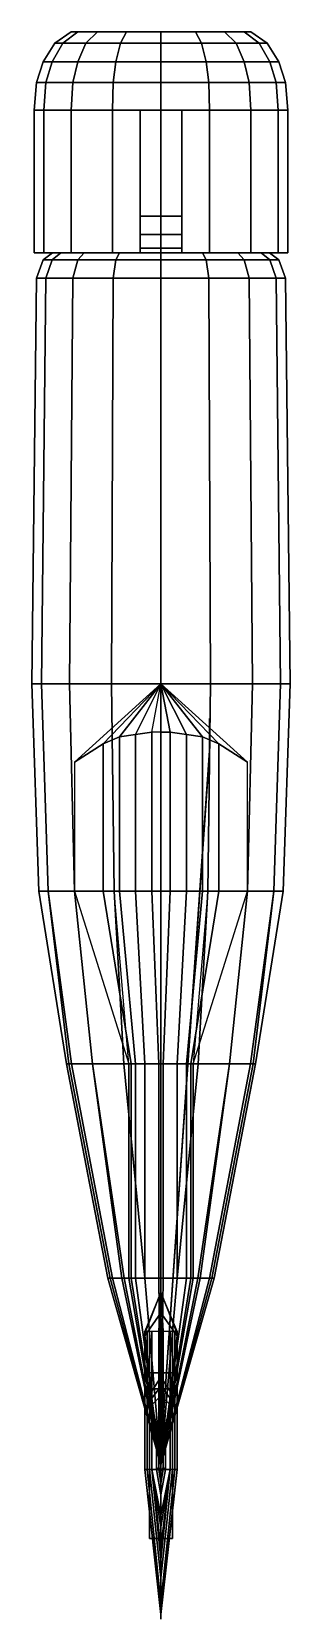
# Model space of a CAD drawing. Extents: x -0.56 to 0.56, y -3.69 to 3.2.
import ezdxf

# ---------------------------------------------------------------- set-up
doc = ezdxf.new("R2010")
doc.units = 0
doc.layers.get('0').update_dxf_attribs({"linetype": 'CONTINUOUS'})

msp = doc.modelspace()

# ---------------------------------------------------------------- linework, layer by layer
for points in [[(-0.3603, 3.2, 0.1492), (-0.39, 3.2), (-0.46, 3.15), (-0.425, 3.15, 0.176)], [(-0.39, 3.2), (-0.3603, 3.2, -0.1492), (-0.425, 3.15, -0.176), (-0.46, 3.15)], [(-0.2758, 3.2, 0.2758), (-0.3603, 3.2, 0.1492), (-0.425, 3.15, 0.176), (-0.3253, 3.15, 0.3253)], [(-0.3603, 3.2, -0.1492), (-0.2758, 3.2, -0.2758), (-0.3253, 3.15, -0.3253), (-0.425, 3.15, -0.176)], [(0.3603, 3.2, -0.1492), (-0.39, 3.2), (-0.3603, 3.2, 0.1492), (0.39, 3.2)], [(0.2758, 3.2, -0.2758), (-0.3603, 3.2, -0.1492), (-0.39, 3.2), (0.3603, 3.2, -0.1492)], [(0.39, 3.2), (-0.3603, 3.2, 0.1492), (-0.2758, 3.2, 0.2758), (0.3603, 3.2, 0.1492)], [(0.1492, 3.2, -0.3603), (-0.2758, 3.2, -0.2758), (-0.3603, 3.2, -0.1492), (0.2758, 3.2, -0.2758)], [(-0.1492, 3.2, 0.3603), (-0.2758, 3.2, 0.2758), (-0.3253, 3.15, 0.3253), (-0.176, 3.15, 0.425)], [(-0.2758, 3.2, -0.2758), (-0.1492, 3.2, -0.3603), (-0.176, 3.15, -0.425), (-0.3253, 3.15, -0.3253)], [(0.3603, 3.2, 0.1492), (-0.2758, 3.2, 0.2758), (-0.1492, 3.2, 0.3603), (0.2758, 3.2, 0.2758)], [(0, 3.2, -0.39), (-0.1492, 3.2, -0.3603), (-0.2758, 3.2, -0.2758), (0.1492, 3.2, -0.3603)], [(0, 3.2, 0.39), (-0.1492, 3.2, 0.3603), (-0.176, 3.15, 0.425), (0, 3.15, 0.46)], [(-0.1492, 3.2, -0.3603), (0, 3.2, -0.39), (0, 3.15, -0.46), (-0.176, 3.15, -0.425)], [(0.2758, 3.2, 0.2758), (-0.1492, 3.2, 0.3603), (0, 3.2, 0.39), (0.1492, 3.2, 0.3603)], [(0.1492, 3.2, 0.3603), (0, 3.2, 0.39), (0, 3.15, 0.46), (0.176, 3.15, 0.425)], [(0, 3.2, -0.39), (0.1492, 3.2, -0.3603), (0.176, 3.15, -0.425), (0, 3.15, -0.46)], [(0.2758, 3.2, 0.2758), (0.1492, 3.2, 0.3603), (0.176, 3.15, 0.425), (0.3253, 3.15, 0.3253)], [(0.1492, 3.2, -0.3603), (0.2758, 3.2, -0.2758), (0.3253, 3.15, -0.3253), (0.176, 3.15, -0.425)], [(0.3603, 3.2, 0.1492), (0.2758, 3.2, 0.2758), (0.3253, 3.15, 0.3253), (0.425, 3.15, 0.176)], [(0.2758, 3.2, -0.2758), (0.3603, 3.2, -0.1492), (0.425, 3.15, -0.176), (0.3253, 3.15, -0.3253)], [(0.39, 3.2), (0.3603, 3.2, 0.1492), (0.425, 3.15, 0.176), (0.46, 3.15)], [(0.3603, 3.2, -0.1492), (0.39, 3.2), (0.46, 3.15), (0.425, 3.15, -0.176)], [(-0.425, 3.15, 0.176), (-0.46, 3.15), (-0.51, 3.07), (-0.4712, 3.07, 0.1952)], [(-0.46, 3.15), (-0.425, 3.15, -0.176), (-0.4712, 3.07, -0.1952), (-0.51, 3.07)], [(-0.3253, 3.15, 0.3253), (-0.425, 3.15, 0.176), (-0.4712, 3.07, 0.1952), (-0.3606, 3.07, 0.3606)], [(-0.425, 3.15, -0.176), (-0.3253, 3.15, -0.3253), (-0.3606, 3.07, -0.3606), (-0.4712, 3.07, -0.1952)], [(-0.176, 3.15, 0.425), (-0.3253, 3.15, 0.3253), (-0.3606, 3.07, 0.3606), (-0.1952, 3.07, 0.4712)], [(-0.3253, 3.15, -0.3253), (-0.176, 3.15, -0.425), (-0.1952, 3.07, -0.4712), (-0.3606, 3.07, -0.3606)], [(0, 3.15, 0.46), (-0.176, 3.15, 0.425), (-0.1952, 3.07, 0.4712), (0, 3.07, 0.51)], [(-0.176, 3.15, -0.425), (0, 3.15, -0.46), (0, 3.07, -0.51), (-0.1952, 3.07, -0.4712)], [(0.176, 3.15, 0.425), (0, 3.15, 0.46), (0, 3.07, 0.51), (0.1952, 3.07, 0.4712)], [(0, 3.15, -0.46), (0.176, 3.15, -0.425), (0.1952, 3.07, -0.4712), (0, 3.07, -0.51)], [(0.3253, 3.15, 0.3253), (0.176, 3.15, 0.425), (0.1952, 3.07, 0.4712), (0.3606, 3.07, 0.3606)], [(0.176, 3.15, -0.425), (0.3253, 3.15, -0.3253), (0.3606, 3.07, -0.3606), (0.1952, 3.07, -0.4712)], [(0.425, 3.15, 0.176), (0.3253, 3.15, 0.3253), (0.3606, 3.07, 0.3606), (0.4712, 3.07, 0.1952)], [(0.3253, 3.15, -0.3253), (0.425, 3.15, -0.176), (0.4712, 3.07, -0.1952), (0.3606, 3.07, -0.3606)], [(0.46, 3.15), (0.425, 3.15, 0.176), (0.4712, 3.07, 0.1952), (0.51, 3.07)], [(0.425, 3.15, -0.176), (0.46, 3.15), (0.51, 3.07), (0.4712, 3.07, -0.1952)], [(-0.4712, 3.07, 0.1952), (-0.51, 3.07), (-0.54, 2.98), (-0.4989, 2.98, 0.2066)], [(-0.51, 3.07), (-0.4712, 3.07, -0.1952), (-0.4989, 2.98, -0.2066), (-0.54, 2.98)], [(-0.3606, 3.07, 0.3606), (-0.4712, 3.07, 0.1952), (-0.4989, 2.98, 0.2066), (-0.3818, 2.98, 0.3818)], [(-0.4712, 3.07, -0.1952), (-0.3606, 3.07, -0.3606), (-0.3818, 2.98, -0.3818), (-0.4989, 2.98, -0.2066)], [(-0.1952, 3.07, 0.4712), (-0.3606, 3.07, 0.3606), (-0.3818, 2.98, 0.3818), (-0.2066, 2.98, 0.4989)], [(-0.3606, 3.07, -0.3606), (-0.1952, 3.07, -0.4712), (-0.2066, 2.98, -0.4989), (-0.3818, 2.98, -0.3818)], [(0, 3.07, 0.51), (-0.1952, 3.07, 0.4712), (-0.2066, 2.98, 0.4989), (0, 2.98, 0.54)], [(-0.1952, 3.07, -0.4712), (0, 3.07, -0.51), (0, 2.98, -0.54), (-0.2066, 2.98, -0.4989)], [(0.1952, 3.07, 0.4712), (0, 3.07, 0.51), (0, 2.98, 0.54), (0.2066, 2.98, 0.4989)], [(0, 3.07, -0.51), (0.1952, 3.07, -0.4712), (0.2066, 2.98, -0.4989), (0, 2.98, -0.54)], [(0.3606, 3.07, 0.3606), (0.1952, 3.07, 0.4712), (0.2066, 2.98, 0.4989), (0.3818, 2.98, 0.3818)], [(0.1952, 3.07, -0.4712), (0.3606, 3.07, -0.3606), (0.3818, 2.98, -0.3818), (0.2066, 2.98, -0.4989)], [(0.4712, 3.07, 0.1952), (0.3606, 3.07, 0.3606), (0.3818, 2.98, 0.3818), (0.4989, 2.98, 0.2066)], [(0.3606, 3.07, -0.3606), (0.4712, 3.07, -0.1952), (0.4989, 2.98, -0.2066), (0.3818, 2.98, -0.3818)], [(0.51, 3.07), (0.4712, 3.07, 0.1952), (0.4989, 2.98, 0.2066), (0.54, 2.98)], [(0.4712, 3.07, -0.1952), (0.51, 3.07), (0.54, 2.98), (0.4989, 2.98, -0.2066)], [(-0.5081, 2.86, -0.2105), (-0.55, 2.86), (-0.54, 2.98), (-0.4989, 2.98, -0.2066)], [(-0.55, 2.86), (-0.5081, 2.86, 0.2105), (-0.4989, 2.98, 0.2066), (-0.54, 2.98)], [(-0.3889, 2.86, -0.3889), (-0.5081, 2.86, -0.2105), (-0.4989, 2.98, -0.2066), (-0.3818, 2.98, -0.3818)], [(-0.5081, 2.86, 0.2105), (-0.3889, 2.86, 0.3889), (-0.3818, 2.98, 0.3818), (-0.4989, 2.98, 0.2066)], [(-0.2105, 2.86, -0.5081), (-0.3889, 2.86, -0.3889), (-0.3818, 2.98, -0.3818), (-0.2066, 2.98, -0.4989)], [(-0.3889, 2.86, 0.3889), (-0.2105, 2.86, 0.5081), (-0.2066, 2.98, 0.4989), (-0.3818, 2.98, 0.3818)], [(0, 2.86, -0.55), (-0.2105, 2.86, -0.5081), (-0.2066, 2.98, -0.4989), (0, 2.98, -0.54)], [(-0.2105, 2.86, 0.5081), (0, 2.86, 0.55), (0, 2.98, 0.54), (-0.2066, 2.98, 0.4989)], [(0.2105, 2.86, -0.5081), (0, 2.86, -0.55), (0, 2.98, -0.54), (0.2066, 2.98, -0.4989)], [(0, 2.86, 0.55), (0.2105, 2.86, 0.5081), (0.2066, 2.98, 0.4989), (0, 2.98, 0.54)], [(0.3889, 2.86, -0.3889), (0.2105, 2.86, -0.5081), (0.2066, 2.98, -0.4989), (0.3818, 2.98, -0.3818)], [(0.2105, 2.86, 0.5081), (0.3889, 2.86, 0.3889), (0.3818, 2.98, 0.3818), (0.2066, 2.98, 0.4989)], [(0.5081, 2.86, -0.2105), (0.3889, 2.86, -0.3889), (0.3818, 2.98, -0.3818), (0.4989, 2.98, -0.2066)], [(0.3889, 2.86, 0.3889), (0.5081, 2.86, 0.2105), (0.4989, 2.98, 0.2066), (0.3818, 2.98, 0.3818)], [(0.55, 2.86), (0.5081, 2.86, -0.2105), (0.4989, 2.98, -0.2066), (0.54, 2.98)], [(0.5081, 2.86, 0.2105), (0.55, 2.86), (0.54, 2.98), (0.4989, 2.98, 0.2066)], [(-0.5081, 2.86, 0.2105), (-0.55, 2.86), (-0.55, 2.24), (-0.5081, 2.24, 0.2105)], [(-0.55, 2.86), (-0.5081, 2.86, -0.2105), (-0.5081, 2.24, -0.2105), (-0.55, 2.24)], [(-0.3889, 2.86, 0.3889), (-0.5081, 2.86, 0.2105), (-0.5081, 2.24, 0.2105), (-0.3889, 2.24, 0.3889)], [(-0.5081, 2.86, -0.2105), (-0.3889, 2.86, -0.3889), (-0.3889, 2.24, -0.3889), (-0.5081, 2.24, -0.2105)], [(-0.2105, 2.86, 0.5081), (-0.3889, 2.86, 0.3889), (-0.3889, 2.24, 0.3889), (-0.2105, 2.24, 0.5081)], [(-0.3889, 2.86, -0.3889), (-0.2105, 2.86, -0.5081), (-0.2105, 2.24, -0.5081), (-0.3889, 2.24, -0.3889)], [(0, 2.86, 0.55), (-0.2105, 2.86, 0.5081), (-0.2105, 2.24, 0.5081), (0, 2.24, 0.55)], [(-0.2105, 2.86, -0.5081), (0, 2.86, -0.55), (0, 2.24, -0.55), (-0.2105, 2.24, -0.5081)], [(0.09, 2.86, -0.7), (-0.09, 2.86, -0.7), (-0.09, 2.86, -0.53), (0.09, 2.86, -0.53)], [(-0.09, 2.86, -0.53), (-0.09, 2.86, -0.7), (-0.09, 2.4, -0.73), (-0.09, 2.4, -0.53)], [(0.09, 2.4, -0.73), (-0.09, 2.4, -0.73), (-0.09, 2.86, -0.7), (0.09, 2.86, -0.7)], [(0.2105, 2.86, 0.5081), (0, 2.86, 0.55), (0, 2.24, 0.55), (0.2105, 2.24, 0.5081)], [(0, 2.86, -0.55), (0.2105, 2.86, -0.5081), (0.2105, 2.24, -0.5081), (0, 2.24, -0.55)], [(0.09, 2.4, -0.53), (0.09, 2.4, -0.73), (0.09, 2.86, -0.7), (0.09, 2.86, -0.53)], [(0.3889, 2.86, 0.3889), (0.2105, 2.86, 0.5081), (0.2105, 2.24, 0.5081), (0.3889, 2.24, 0.3889)], [(0.2105, 2.86, -0.5081), (0.3889, 2.86, -0.3889), (0.3889, 2.24, -0.3889), (0.2105, 2.24, -0.5081)], [(0.5081, 2.86, 0.2105), (0.3889, 2.86, 0.3889), (0.3889, 2.24, 0.3889), (0.5081, 2.24, 0.2105)], [(0.3889, 2.86, -0.3889), (0.5081, 2.86, -0.2105), (0.5081, 2.24, -0.2105), (0.3889, 2.24, -0.3889)], [(0.55, 2.86), (0.5081, 2.86, 0.2105), (0.5081, 2.24, 0.2105), (0.55, 2.24)], [(0.5081, 2.86, -0.2105), (0.55, 2.86), (0.55, 2.24), (0.5081, 2.24, -0.2105)], [(-0.09, 2.4, -0.53), (-0.09, 2.4, -0.73), (-0.09, 2.32, -0.7), (-0.09, 2.32, -0.53)], [(0.09, 2.32, -0.7), (-0.09, 2.32, -0.7), (-0.09, 2.4, -0.73), (0.09, 2.4, -0.73)], [(0.09, 2.32, -0.53), (0.09, 2.32, -0.7), (0.09, 2.4, -0.73), (0.09, 2.4, -0.53)], [(-0.09, 2.32, -0.53), (-0.09, 2.32, -0.7), (-0.09, 2.26, -0.63), (-0.09, 2.26, -0.53)], [(0.09, 2.26, -0.63), (-0.09, 2.26, -0.63), (-0.09, 2.32, -0.7), (0.09, 2.32, -0.7)], [(0.09, 2.26, -0.53), (0.09, 2.26, -0.63), (0.09, 2.32, -0.7), (0.09, 2.32, -0.53)], [(0.55, 2.24), (-0.5081, 2.24, 0.2105), (-0.55, 2.24), (0.5081, 2.24, -0.2105)], [(0.5081, 2.24, -0.2105), (-0.55, 2.24), (-0.5081, 2.24, -0.2105), (0.3889, 2.24, -0.3889)], [(-0.4712, 2.21, 0.1952), (-0.51, 2.21), (-0.54, 2.13), (-0.4989, 2.13, 0.2066)], [(-0.51, 2.21), (-0.4712, 2.21, -0.1952), (-0.4989, 2.13, -0.2066), (-0.54, 2.13)], [(-0.4342, 2.24, 0.1799), (-0.47, 2.24), (-0.51, 2.21), (-0.4712, 2.21, 0.1952)], [(-0.47, 2.24), (-0.4342, 2.24, -0.1799), (-0.4712, 2.21, -0.1952), (-0.51, 2.21)], [(0.5081, 2.24, 0.2105), (-0.3889, 2.24, 0.3889), (-0.5081, 2.24, 0.2105), (0.55, 2.24)], [(0.3889, 2.24, -0.3889), (-0.5081, 2.24, -0.2105), (-0.3889, 2.24, -0.3889), (0.2105, 2.24, -0.5081)], [(-0.3606, 2.21, 0.3606), (-0.4712, 2.21, 0.1952), (-0.4989, 2.13, 0.2066), (-0.3818, 2.13, 0.3818)], [(-0.4712, 2.21, -0.1952), (-0.3606, 2.21, -0.3606), (-0.3818, 2.13, -0.3818), (-0.4989, 2.13, -0.2066)], [(-0.3323, 2.24, 0.3323), (-0.4342, 2.24, 0.1799), (-0.4712, 2.21, 0.1952), (-0.3606, 2.21, 0.3606)], [(-0.4342, 2.24, -0.1799), (-0.3323, 2.24, -0.3323), (-0.3606, 2.21, -0.3606), (-0.4712, 2.21, -0.1952)], [(0.3889, 2.24, 0.3889), (-0.2105, 2.24, 0.5081), (-0.3889, 2.24, 0.3889), (0.5081, 2.24, 0.2105)], [(0.2105, 2.24, -0.5081), (-0.3889, 2.24, -0.3889), (-0.2105, 2.24, -0.5081), (0, 2.24, -0.55)], [(-0.1952, 2.21, 0.4712), (-0.3606, 2.21, 0.3606), (-0.3818, 2.13, 0.3818), (-0.2066, 2.13, 0.4989)], [(-0.3606, 2.21, -0.3606), (-0.1952, 2.21, -0.4712), (-0.2066, 2.13, -0.4989), (-0.3818, 2.13, -0.3818)], [(-0.1799, 2.24, 0.4342), (-0.3323, 2.24, 0.3323), (-0.3606, 2.21, 0.3606), (-0.1952, 2.21, 0.4712)], [(-0.3323, 2.24, -0.3323), (-0.1799, 2.24, -0.4342), (-0.1952, 2.21, -0.4712), (-0.3606, 2.21, -0.3606)], [(0.2105, 2.24, 0.5081), (0, 2.24, 0.55), (-0.2105, 2.24, 0.5081), (0.3889, 2.24, 0.3889)], [(0, 2.21, 0.51), (-0.1952, 2.21, 0.4712), (-0.2066, 2.13, 0.4989), (0, 2.13, 0.54)], [(-0.1952, 2.21, -0.4712), (0, 2.21, -0.51), (0, 2.13, -0.54), (-0.2066, 2.13, -0.4989)], [(0, 2.24, 0.47), (-0.1799, 2.24, 0.4342), (-0.1952, 2.21, 0.4712), (0, 2.21, 0.51)], [(-0.1799, 2.24, -0.4342), (0, 2.24, -0.47), (0, 2.21, -0.51), (-0.1952, 2.21, -0.4712)], [(-0.09, 2.26, -0.53), (-0.09, 2.26, -0.63), (-0.09, 2.24, -0.59), (-0.09, 2.24, -0.53)], [(0.09, 2.24, -0.59), (-0.09, 2.24, -0.59), (-0.09, 2.26, -0.63), (0.09, 2.26, -0.63)], [(0.1799, 2.24, 0.4342), (0, 2.24, 0.47), (0, 2.21, 0.51), (0.1952, 2.21, 0.4712)], [(0, 2.24, -0.47), (0.1799, 2.24, -0.4342), (0.1952, 2.21, -0.4712), (0, 2.21, -0.51)], [(0.1952, 2.21, 0.4712), (0, 2.21, 0.51), (0, 2.13, 0.54), (0.2066, 2.13, 0.4989)], [(0, 2.21, -0.51), (0.1952, 2.21, -0.4712), (0.2066, 2.13, -0.4989), (0, 2.13, -0.54)], [(0.09, 2.24, -0.53), (0.09, 2.24, -0.59), (0.09, 2.26, -0.63), (0.09, 2.26, -0.53)], [(0.3323, 2.24, 0.3323), (0.1799, 2.24, 0.4342), (0.1952, 2.21, 0.4712), (0.3606, 2.21, 0.3606)], [(0.1799, 2.24, -0.4342), (0.3323, 2.24, -0.3323), (0.3606, 2.21, -0.3606), (0.1952, 2.21, -0.4712)], [(0.3606, 2.21, 0.3606), (0.1952, 2.21, 0.4712), (0.2066, 2.13, 0.4989), (0.3818, 2.13, 0.3818)], [(0.1952, 2.21, -0.4712), (0.3606, 2.21, -0.3606), (0.3818, 2.13, -0.3818), (0.2066, 2.13, -0.4989)], [(0.4342, 2.24, 0.1799), (0.3323, 2.24, 0.3323), (0.3606, 2.21, 0.3606), (0.4712, 2.21, 0.1952)], [(0.3323, 2.24, -0.3323), (0.4342, 2.24, -0.1799), (0.4712, 2.21, -0.1952), (0.3606, 2.21, -0.3606)], [(0.4712, 2.21, 0.1952), (0.3606, 2.21, 0.3606), (0.3818, 2.13, 0.3818), (0.4989, 2.13, 0.2066)], [(0.3606, 2.21, -0.3606), (0.4712, 2.21, -0.1952), (0.4989, 2.13, -0.2066), (0.3818, 2.13, -0.3818)], [(0.47, 2.24), (0.4342, 2.24, 0.1799), (0.4712, 2.21, 0.1952), (0.51, 2.21)], [(0.4342, 2.24, -0.1799), (0.47, 2.24), (0.51, 2.21), (0.4712, 2.21, -0.1952)], [(0.51, 2.21), (0.4712, 2.21, 0.1952), (0.4989, 2.13, 0.2066), (0.54, 2.13)], [(0.4712, 2.21, -0.1952), (0.51, 2.21), (0.54, 2.13), (0.4989, 2.13, -0.2066)], [(-0.4989, 2.13, 0.2066), (-0.54, 2.13), (-0.56, 0.37), (-0.5174, 0.37, 0.2143)], [(-0.54, 2.13), (-0.4989, 2.13, -0.2066), (-0.5174, 0.37, -0.2143), (-0.56, 0.37)], [(-0.3818, 2.13, 0.3818), (-0.4989, 2.13, 0.2066), (-0.5174, 0.37, 0.2143), (-0.396, 0.37, 0.396)], [(-0.4989, 2.13, -0.2066), (-0.3818, 2.13, -0.3818), (-0.396, 0.37, -0.396), (-0.5174, 0.37, -0.2143)], [(-0.2066, 2.13, 0.4989), (-0.3818, 2.13, 0.3818), (-0.396, 0.37, 0.396), (-0.2143, 0.37, 0.5174)], [(-0.3818, 2.13, -0.3818), (-0.2066, 2.13, -0.4989), (-0.2143, 0.37, -0.5174), (-0.396, 0.37, -0.396)], [(0, 2.13, 0.54), (-0.2066, 2.13, 0.4989), (-0.2143, 0.37, 0.5174), (0, 0.37, 0.56)], [(-0.2066, 2.13, -0.4989), (0, 2.13, -0.54), (0, 0.37, -0.56), (-0.2143, 0.37, -0.5174)], [(0.2066, 2.13, 0.4989), (0, 2.13, 0.54), (0, 0.37, 0.56), (0.2143, 0.37, 0.5174)], [(0, 2.13, -0.54), (0.2066, 2.13, -0.4989), (0.2143, 0.37, -0.5174), (0, 0.37, -0.56)], [(0.3818, 2.13, 0.3818), (0.2066, 2.13, 0.4989), (0.2143, 0.37, 0.5174), (0.396, 0.37, 0.396)], [(0.2066, 2.13, -0.4989), (0.3818, 2.13, -0.3818), (0.396, 0.37, -0.396), (0.2143, 0.37, -0.5174)], [(0.4989, 2.13, 0.2066), (0.3818, 2.13, 0.3818), (0.396, 0.37, 0.396), (0.5174, 0.37, 0.2143)], [(0.3818, 2.13, -0.3818), (0.4989, 2.13, -0.2066), (0.5174, 0.37, -0.2143), (0.396, 0.37, -0.396)], [(0.54, 2.13), (0.4989, 2.13, 0.2066), (0.5174, 0.37, 0.2143), (0.56, 0.37)], [(0.4989, 2.13, -0.2066), (0.54, 2.13), (0.56, 0.37), (0.5174, 0.37, -0.2143)], [(-0.53, -0.53, 0.1), (-0.4897, -0.53, 0.3028), (-0.5174, 0.37, 0.2143), (-0.56, 0.37)], [(-0.4897, -0.53, -0.1028), (-0.53, -0.53, 0.1), (-0.56, 0.37), (-0.5174, 0.37, -0.2143)], [(-0.4897, -0.53, 0.3028), (-0.3748, -0.53, 0.4748), (-0.396, 0.37, 0.396), (-0.5174, 0.37, 0.2143)], [(-0.3748, -0.53, -0.2748), (-0.4897, -0.53, -0.1028), (-0.5174, 0.37, -0.2143), (-0.396, 0.37, -0.396)], [(-0.3748, -0.53, 0.4748), (-0.2028, -0.53, 0.5897), (-0.2143, 0.37, 0.5174), (-0.396, 0.37, 0.396)], [(-0.2028, -0.53, -0.3897), (-0.3748, -0.53, -0.2748), (-0.396, 0.37, -0.396), (-0.2143, 0.37, -0.5174)], [(-0.2028, -0.53, 0.5897), (0, -0.53, 0.63), (0, 0.37, 0.56), (-0.2143, 0.37, 0.5174)], [(0, -0.53, -0.43), (-0.2028, -0.53, -0.3897), (-0.2143, 0.37, -0.5174), (0, 0.37, -0.56)], [(0, -0.53, 0.63), (0.2028, -0.53, 0.5897), (0.2143, 0.37, 0.5174), (0, 0.37, 0.56)], [(0.2028, -0.53, -0.3897), (0, -0.53, -0.43), (0, 0.37, -0.56), (0.2143, 0.37, -0.5174)], [(0.2028, -0.53, 0.5897), (0.3748, -0.53, 0.4748), (0.396, 0.37, 0.396), (0.2143, 0.37, 0.5174)], [(0.3748, -0.53, -0.2748), (0.2028, -0.53, -0.3897), (0.2143, 0.37, -0.5174), (0.396, 0.37, -0.396)], [(0.3748, -0.53, 0.4748), (0.4897, -0.53, 0.3028), (0.5174, 0.37, 0.2143), (0.396, 0.37, 0.396)], [(0.4897, -0.53, -0.1028), (0.3748, -0.53, -0.2748), (0.396, 0.37, -0.396), (0.5174, 0.37, -0.2143)], [(0.4897, -0.53, 0.3028), (0.53, -0.53, 0.1), (0.56, 0.37), (0.5174, 0.37, 0.2143)], [(0.53, -0.53, 0.1), (0.4897, -0.53, -0.1028), (0.5174, 0.37, -0.2143), (0.56, 0.37)], [(0.21, 0.22, 0.49), (0.21, 0.17, 0.49), (0.21, 0.07, 1.18), (0.21, 0.11, 1.18)], [(0.21, 0.11, 1.18), (0.21, 0.07, 1.18), (0.21, 0.17, 0.49), (0.21, 0.22, 0.49)], [(0, -2.97, 1.42), (0, -2.97, 1.43), (0.21, 0.07, 1.17), (0.21, 0.08, 1.15)], [(0.21, 0.08, 1.15), (0.21, 0.07, 1.17), (0, -2.97, 1.43), (0, -2.97, 1.42)], [(-0.41, -1.28, 0.16), (-0.388, -1.28, 0.2907), (-0.4897, -0.53, 0.3028), (-0.53, -0.53, 0.1)], [(-0.4, -1.28, -0.0307), (-0.41, -1.28, 0.16), (-0.53, -0.53, 0.1), (-0.4897, -0.53, -0.1028)], [(-0.388, -1.28, 0.2907), (-0.297, -1.28, 0.48), (-0.3748, -0.53, 0.4748), (-0.4897, -0.53, 0.3028)], [(-0.297, -1.28, -0.2), (-0.4, -1.28, -0.0307), (-0.4897, -0.53, -0.1028), (-0.3748, -0.53, -0.2748)], [(-0.297, -1.28, 0.48), (-0.14, -1.28, 0.63), (-0.2028, -0.53, 0.5897), (-0.3748, -0.53, 0.4748)], [(-0.1607, -1.28, -0.3), (-0.297, -1.28, -0.2), (-0.3748, -0.53, -0.2748), (-0.2028, -0.53, -0.3897)], [(0, -1.28, -0.33), (-0.1607, -1.28, -0.3), (-0.2028, -0.53, -0.3897), (0, -0.53, -0.43)], [(0, -0.53, -0.43), (0.2028, -0.53, -0.3897), (0.1607, -1.28, -0.3), (0, -1.28, -0.33)], [(0.3748, -0.53, 0.4748), (0.2028, -0.53, 0.5897), (0.14, -1.28, 0.63), (0.297, -1.28, 0.48)], [(0.2028, -0.53, -0.3897), (0.3748, -0.53, -0.2748), (0.297, -1.28, -0.2), (0.1607, -1.28, -0.3)], [(0.3748, -0.53, -0.2748), (0.4897, -0.53, -0.1028), (0.4, -1.28, -0.0307), (0.297, -1.28, -0.2)], [(0.4897, -0.53, 0.3028), (0.3748, -0.53, 0.4748), (0.297, -1.28, 0.48), (0.388, -1.28, 0.2907)], [(0.53, -0.53, 0.1), (0.4897, -0.53, 0.3028), (0.388, -1.28, 0.2907), (0.41, -1.28, 0.16)], [(0.4897, -0.53, -0.1028), (0.53, -0.53, 0.1), (0.41, -1.28, 0.16), (0.4, -1.28, -0.0307)], [(-0.23, -2.21, 0.01), (-0.21, -2.21, 0.12), (-0.388, -1.28, 0.2907), (-0.41, -1.28, 0.16)], [(-0.22, -2.21, -0.0507), (-0.23, -2.21, 0.01), (-0.41, -1.28, 0.16), (-0.4, -1.28, -0.0307)], [(-0.16, -2.21, -0.15), (-0.22, -2.21, -0.0507), (-0.4, -1.28, -0.0307), (-0.297, -1.28, -0.2)], [(-0.21, -2.21, 0.12), (-0.17, -2.21, 0.25), (-0.297, -1.28, 0.48), (-0.388, -1.28, 0.2907)], [(-0.07, -2.21, -0.2), (-0.16, -2.21, -0.15), (-0.297, -1.28, -0.2), (-0.1607, -1.28, -0.3)], [(-0.17, -2.21, 0.25), (-0.14, -2.21, 0.35), (-0.14, -1.28, 0.63), (-0.297, -1.28, 0.48)], [(0, -2.21, -0.21), (-0.07, -2.21, -0.2), (-0.1607, -1.28, -0.3), (0, -1.28, -0.33)], [(0, -1.28, -0.33), (0.1607, -1.28, -0.3), (0.07, -2.21, -0.2), (0, -2.21, -0.21)], [(0.1607, -1.28, -0.3), (0.297, -1.28, -0.2), (0.16, -2.21, -0.15), (0.07, -2.21, -0.2)], [(0.297, -1.28, 0.48), (0.14, -1.28, 0.63), (0.14, -2.21, 0.35), (0.17, -2.21, 0.25)], [(0.297, -1.28, -0.2), (0.4, -1.28, -0.0307), (0.22, -2.21, -0.0507), (0.16, -2.21, -0.15)], [(0.388, -1.28, 0.2907), (0.297, -1.28, 0.48), (0.17, -2.21, 0.25), (0.21, -2.21, 0.12)], [(0.41, -1.28, 0.16), (0.388, -1.28, 0.2907), (0.21, -2.21, 0.12), (0.23, -2.21, 0.01)], [(0.4, -1.28, -0.0307), (0.41, -1.28, 0.16), (0.23, -2.21, 0.01), (0.22, -2.21, -0.0507)], [(0, -3.02, 0.08), (0, -3.02, 0.12), (-0.21, -2.21, 0.12), (-0.23, -2.21, 0.01)], [(0, -3.02, 0.04), (0, -3.02, 0.08), (-0.23, -2.21, 0.01), (-0.22, -2.21, -0.0507)], [(0, -3.02, -0.02), (0, -3.02, 0.04), (-0.22, -2.21, -0.0507), (-0.16, -2.21, -0.15)], [(0, -3.02, 0.12), (0, -3.02, 0.18), (-0.17, -2.21, 0.25), (-0.21, -2.21, 0.12)], [(0, -3.02, 0.18), (0, -3.02, 0.26), (-0.14, -2.21, 0.35), (-0.17, -2.21, 0.25)], [(0, -3.02, -0.09), (0, -3.02, -0.02), (-0.16, -2.21, -0.15), (-0.07, -2.21, -0.2)], [(0, -3.02, -0.1), (0, -3.02, -0.09), (-0.07, -2.21, -0.2), (0, -2.21, -0.21)], [(0, -2.27, 0.48), (0, -2.27, 0.4), (-0.07, -2.44, 0.4), (-0.07, -2.45, 0.48)], [(0, -2.36, 0.5), (0, -2.27, 0.48), (-0.07, -2.45, 0.48), (-0.07, -2.46, 0.5)], [(0, -2.27, -0.12), (0, -3.1, -0.12), (-0.01, -3.04, -0.12), (-0.01, -2.44, -0.12)], [(0.21, -2.21, 0.12), (0.17, -2.21, 0.25), (0, -3.02, 0.18), (0, -3.02, 0.12)], [(0.16, -2.21, -0.15), (0.22, -2.21, -0.0507), (0, -3.02, 0.04), (0, -3.02, -0.02)], [(0, -2.21, -0.21), (0.07, -2.21, -0.2), (0, -3.02, -0.09), (0, -3.02, -0.1)], [(0.07, -2.21, -0.2), (0.16, -2.21, -0.15), (0, -3.02, -0.02), (0, -3.02, -0.09)], [(0.23, -2.21, 0.01), (0.21, -2.21, 0.12), (0, -3.02, 0.12), (0, -3.02, 0.08)], [(0.22, -2.21, -0.0507), (0.23, -2.21, 0.01), (0, -3.02, 0.08), (0, -3.02, 0.04)], [(0.17, -2.21, 0.25), (0.14, -2.21, 0.35), (0, -3.02, 0.26), (0, -3.02, 0.18)], [(0.01, -2.44, -0.12), (0.01, -3.04, -0.12), (0, -3.1, -0.12), (0, -2.27, -0.12)], [(0.07, -2.46, 0.5), (0.07, -2.45, 0.48), (0, -2.27, 0.48), (0, -2.36, 0.5)], [(0.07, -2.45, 0.48), (0.07, -2.44, 0.4), (0, -2.27, 0.4), (0, -2.27, 0.48)], [(0, -2.64, 1.15), (0, -2.36, 0.5), (-0.07, -2.46, 0.5), (-0.04, -2.7, 1.15)], [(0.04, -2.7, 1.15), (0.07, -2.46, 0.5), (0, -2.36, 0.5), (0, -2.64, 1.15)], [(-0.06, -2.44, 0.21), (-0.06, -3.04, 0.21), (-0.07, -3.04, 0.4), (-0.07, -2.44, 0.4)], [(-0.07, -2.44, 0.4), (-0.07, -3.04, 0.4), (-0.07, -3.04, 0.48), (-0.07, -2.45, 0.48)], [(-0.07, -2.45, 0.48), (-0.07, -3.04, 0.48), (-0.07, -3.04, 0.5), (-0.07, -2.46, 0.5)], [(-0.07, -2.46, 0.5), (-0.07, -3.04, 0.5), (-0.04, -3.04, 1.15), (-0.04, -2.7, 1.15)], [(-0.05, -2.44, 0.08), (-0.05, -3.04, 0.08), (-0.06, -3.04, 0.21), (-0.06, -2.44, 0.21)], [(-0.04, -2.44, 0.02), (-0.04, -3.04, 0.02), (-0.05, -3.04, 0.08), (-0.05, -2.44, 0.08)], [(-0.01, -2.44, -0.12), (-0.01, -3.04, -0.12), (-0.04, -3.04, 0.02), (-0.04, -2.44, 0.02)], [(0.04, -3.04, 0.02), (0.01, -3.04, -0.12), (0.01, -2.44, -0.12), (0.04, -2.44, 0.02)], [(0.05, -3.04, 0.08), (0.04, -3.04, 0.02), (0.04, -2.44, 0.02), (0.05, -2.44, 0.08)], [(0.04, -3.04, 1.15), (0.07, -3.04, 0.5), (0.07, -2.46, 0.5), (0.04, -2.7, 1.15)], [(0.06, -3.04, 0.21), (0.05, -3.04, 0.08), (0.05, -2.44, 0.08), (0.06, -2.44, 0.21)], [(0.07, -3.04, 0.4), (0.06, -3.04, 0.21), (0.06, -2.44, 0.21), (0.07, -2.44, 0.4)], [(0.07, -3.04, 0.48), (0.07, -3.04, 0.4), (0.07, -2.44, 0.4), (0.07, -2.45, 0.48)], [(0.07, -3.04, 0.5), (0.07, -3.04, 0.48), (0.07, -2.45, 0.48), (0.07, -2.46, 0.5)], [(-0.05, -2.62, -0.34), (-0.05, -2.69, -0.4), (0.05, -2.69, -0.4), (0.05, -2.62, -0.34)], [(0.05, -2.62, -0.34), (0.05, -2.69, -0.4), (-0.05, -2.69, -0.4), (-0.05, -2.62, -0.34)], [(0, -2.68, 1.24), (0, -2.64, 1.15), (-0.04, -2.7, 1.15), (-0.04, -2.73, 1.24)], [(0, -2.72, 1.29), (0, -2.68, 1.24), (-0.04, -2.73, 1.24), (-0.04, -2.76, 1.29)], [(0, -2.85, -0.36), (0, -2.9, -0.34), (0, -2.69, -0.14), (0, -2.63, -0.15)], [(0, -2.63, -0.15), (0, -2.69, -0.14), (0, -2.9, -0.34), (0, -2.85, -0.36)], [(0.04, -2.73, 1.24), (0.04, -2.7, 1.15), (0, -2.64, 1.15), (0, -2.68, 1.24)], [(0.04, -2.76, 1.29), (0.04, -2.73, 1.24), (0, -2.68, 1.24), (0, -2.72, 1.29)], [(0.05, -2.69, -0.4), (0.05, -3.34, -0.22), (-0.05, -3.34, -0.22), (-0.05, -2.69, -0.4)], [(-0.05, -2.69, -0.4), (-0.05, -3.34, -0.22), (0.05, -3.34, -0.22), (0.05, -2.69, -0.4)], [(-0.04, -2.7, 1.15), (-0.04, -3.04, 1.15), (-0.04, -3.04, 1.24), (-0.04, -2.73, 1.24)], [(0, -2.83, 1.36), (0, -2.72, 1.29), (-0.04, -2.76, 1.29), (-0.02, -2.85, 1.36)], [(-0.04, -2.73, 1.24), (-0.04, -3.04, 1.24), (-0.04, -3.04, 1.29), (-0.04, -2.76, 1.29)], [(0.02, -2.85, 1.36), (0.04, -2.76, 1.29), (0, -2.72, 1.29), (0, -2.83, 1.36)], [(0.04, -3.04, 1.24), (0.04, -3.04, 1.15), (0.04, -2.7, 1.15), (0.04, -2.73, 1.24)], [(0.04, -3.04, 1.29), (0.04, -3.04, 1.24), (0.04, -2.73, 1.24), (0.04, -2.76, 1.29)], [(-0.04, -2.76, 1.29), (-0.04, -3.04, 1.29), (-0.02, -3.04, 1.36), (-0.02, -2.85, 1.36)], [(0.02, -3.04, 1.36), (0.04, -3.04, 1.29), (0.04, -2.76, 1.29), (0.02, -2.85, 1.36)], [(0, -2.9, 1.39), (0, -2.83, 1.36), (-0.02, -2.85, 1.36), (-0.01, -2.92, 1.39)], [(-0.02, -2.85, 1.36), (-0.02, -3.04, 1.36), (-0.01, -3.03, 1.39), (-0.01, -2.92, 1.39)], [(0.01, -2.92, 1.39), (0.02, -2.85, 1.36), (0, -2.83, 1.36), (0, -2.9, 1.39)], [(0, -2.86, -0.12), (0, -2.9, -0.12), (0, -2.87, -0.33), (0, -2.85, -0.35)], [(0, -2.85, -0.35), (0, -2.87, -0.33), (0, -2.9, -0.12), (0, -2.86, -0.12)], [(0.01, -3.03, 1.39), (0.02, -3.04, 1.36), (0.02, -2.85, 1.36), (0.01, -2.92, 1.39)], [(-0.01, -2.92, 1.39), (-0.01, -3.03, 1.39), (0, -3.05, 1.39), (0, -2.9, 1.39)], [(0, -2.9, 1.39), (0, -3.05, 1.39), (0.01, -3.03, 1.39), (0.01, -2.92, 1.39)], [(0, -2.95, 1.39), (0, -2.99, 1.39), (0, -2.99, 1.44), (0, -2.95, 1.44)], [(0, -2.95, 1.44), (0, -2.99, 1.44), (0, -2.99, 1.39), (0, -2.95, 1.39)], [(-0.01, -3.03, 1.39), (-0.02, -3.04, 1.36), (0, -3.15, 1.36), (0, -3.05, 1.39)], [(0, -3.05, 1.39), (0, -3.15, 1.36), (0.02, -3.04, 1.36), (0.01, -3.03, 1.39)], [(-0.07, -3.04, 0.4), (-0.06, -3.04, 0.21), (0, -3.62, 0.21), (0, -3.67, 0.4)], [(-0.07, -3.04, 0.48), (-0.07, -3.04, 0.4), (0, -3.67, 0.4), (0, -3.67, 0.48)], [(-0.07, -3.04, 0.5), (-0.07, -3.04, 0.48), (0, -3.67, 0.48), (0, -3.66, 0.5)], [(-0.04, -3.04, 1.15), (-0.07, -3.04, 0.5), (0, -3.66, 0.5), (0, -3.38, 1.15)], [(-0.06, -3.04, 0.21), (-0.05, -3.04, 0.08), (0, -3.51, 0.08), (0, -3.62, 0.21)], [(-0.05, -3.04, 0.08), (-0.04, -3.04, 0.02), (0, -3.43, 0.02), (0, -3.51, 0.08)], [(-0.04, -3.04, 0.02), (-0.01, -3.04, -0.12), (0, -3.1, -0.12), (0, -3.43, 0.02)], [(-0.04, -3.04, 1.24), (-0.04, -3.04, 1.15), (0, -3.38, 1.15), (0, -3.29, 1.24)], [(-0.04, -3.04, 1.29), (-0.04, -3.04, 1.24), (0, -3.29, 1.24), (0, -3.24, 1.29)], [(-0.02, -3.04, 1.36), (-0.04, -3.04, 1.29), (0, -3.24, 1.29), (0, -3.15, 1.36)], [(0, -3.38, 1.15), (0, -3.66, 0.5), (0.07, -3.04, 0.5), (0.04, -3.04, 1.15)], [(0, -3.67, 0.4), (0, -3.62, 0.21), (0.06, -3.04, 0.21), (0.07, -3.04, 0.4)], [(0, -3.51, 0.08), (0, -3.43, 0.02), (0.04, -3.04, 0.02), (0.05, -3.04, 0.08)], [(0, -3.43, 0.02), (0, -3.1, -0.12), (0.01, -3.04, -0.12), (0.04, -3.04, 0.02)], [(0, -3.62, 0.21), (0, -3.51, 0.08), (0.05, -3.04, 0.08), (0.06, -3.04, 0.21)], [(0, -3.66, 0.5), (0, -3.67, 0.48), (0.07, -3.04, 0.48), (0.07, -3.04, 0.5)], [(0, -3.67, 0.48), (0, -3.67, 0.4), (0.07, -3.04, 0.4), (0.07, -3.04, 0.48)], [(0, -3.24, 1.29), (0, -3.29, 1.24), (0.04, -3.04, 1.24), (0.04, -3.04, 1.29)], [(0, -3.29, 1.24), (0, -3.38, 1.15), (0.04, -3.04, 1.15), (0.04, -3.04, 1.24)], [(0, -3.15, 1.36), (0, -3.24, 1.29), (0.04, -3.04, 1.29), (0.02, -3.04, 1.36)], [(0, -3.66, 0.49), (0, -3.69, 0.53), (0, -3.42, 1.15), (0, -3.38, 1.15)], [(0, -3.38, 1.15), (0, -3.42, 1.15), (0, -3.69, 0.53), (0, -3.66, 0.49)]]:
    msp.add_3dface(points)
at = {"color": 2}
for points in [[(-0.3748, 0.03, 0.41), (-0.25, 0.11, 0.65), (0, 0.37, 0.56)], [(-0.25, 0.11, 0.65), (-0.18, 0.14, 0.73), (0, 0.37, 0.56)], [(-0.18, 0.14, 0.73), (-0.11, 0.15, 0.77), (0, 0.37, 0.56)], [(-0.11, 0.15, 0.77), (-0.04, 0.16, 0.79), (0, 0.37, 0.56)], [(0, 0.37, 0.56), (0, 0.37, 0.56), (0.04, 0.16, 0.79), (0.11, 0.15, 0.77)], [(0, 0.37, 0.56), (0, 0.37, 0.56), (0.11, 0.15, 0.77), (0.18, 0.14, 0.73)], [(0, 0.37, 0.56), (0, 0.37, 0.56), (0.25, 0.11, 0.65), (0.3748, 0.03, 0.41)], [(0, 0.37, 0.56), (0, 0.37, 0.56), (0.18, 0.14, 0.73), (0.25, 0.11, 0.65)], [(0, 0.37, 0.56), (0, 0.37, 0.56), (0, 0.16, 0.79), (0.04, 0.16, 0.79)], [(-0.25, -0.53, 0.69), (-0.18, -0.53, 0.77), (-0.18, 0.14, 0.73), (-0.25, 0.11, 0.65)], [(-0.18, -0.53, 0.77), (-0.11, -0.53, 0.81), (-0.11, 0.15, 0.77), (-0.18, 0.14, 0.73)], [(-0.11, -0.53, 0.81), (-0.04, -0.53, 0.83), (-0.04, 0.16, 0.79), (-0.11, 0.15, 0.77)], [(-0.04, -0.53, 0.83), (0, -0.53, 0.83), (0, 0.16, 0.79), (-0.04, 0.16, 0.79)], [(0.04, 0.16, 0.79), (0, 0.16, 0.79), (0, -0.53, 0.83), (0.04, -0.53, 0.83)], [(0.11, 0.15, 0.77), (0.04, 0.16, 0.79), (0.04, -0.53, 0.83), (0.11, -0.53, 0.81)], [(0.18, 0.14, 0.73), (0.11, 0.15, 0.77), (0.11, -0.53, 0.81), (0.18, -0.53, 0.77)], [(0.25, 0.11, 0.65), (0.18, 0.14, 0.73), (0.18, -0.53, 0.77), (0.25, -0.53, 0.69)], [(-0.3748, -0.53, 0.4748), (-0.25, -0.53, 0.69), (-0.25, 0.11, 0.65), (-0.3748, 0.03, 0.41)], [(0.3748, 0.03, 0.41), (0.25, 0.11, 0.65), (0.25, -0.53, 0.69), (0.3748, -0.53, 0.4748)], [(-0.14, -1.28, 0.63), (-0.13, -1.28, 0.68), (-0.25, -0.53, 0.69), (-0.3748, -0.53, 0.4748)], [(-0.13, -1.28, 0.68), (-0.11, -1.28, 0.72), (-0.18, -0.53, 0.77), (-0.25, -0.53, 0.69)], [(-0.11, -1.28, 0.72), (-0.07, -1.28, 0.75), (-0.11, -0.53, 0.81), (-0.18, -0.53, 0.77)], [(-0.07, -1.28, 0.75), (-0.01, -1.28, 0.77), (-0.04, -0.53, 0.83), (-0.11, -0.53, 0.81)], [(-0.01, -1.28, 0.77), (0, -1.28, 0.77), (0, -0.53, 0.83), (-0.04, -0.53, 0.83)], [(0.04, -0.53, 0.83), (0, -0.53, 0.83), (0, -1.28, 0.77), (0.01, -1.28, 0.77)], [(0.11, -0.53, 0.81), (0.04, -0.53, 0.83), (0.01, -1.28, 0.77), (0.07, -1.28, 0.75)], [(0.18, -0.53, 0.77), (0.11, -0.53, 0.81), (0.07, -1.28, 0.75), (0.11, -1.28, 0.72)], [(0.25, -0.53, 0.69), (0.18, -0.53, 0.77), (0.11, -1.28, 0.72), (0.13, -1.28, 0.68)], [(0.3748, -0.53, 0.4748), (0.25, -0.53, 0.69), (0.13, -1.28, 0.68), (0.14, -1.28, 0.63)], [(-0.14, -2.21, 0.35), (-0.13, -2.21, 0.42), (-0.13, -1.28, 0.68), (-0.14, -1.28, 0.63)], [(-0.13, -2.21, 0.42), (-0.11, -2.21, 0.45), (-0.11, -1.28, 0.72), (-0.13, -1.28, 0.68)], [(-0.11, -2.21, 0.45), (-0.07, -2.21, 0.49), (-0.07, -1.28, 0.75), (-0.11, -1.28, 0.72)], [(-0.07, -2.21, 0.49), (-0.01, -2.21, 0.5), (-0.01, -1.28, 0.77), (-0.07, -1.28, 0.75)], [(-0.01, -2.21, 0.5), (0, -2.21, 0.5), (0, -1.28, 0.77), (-0.01, -1.28, 0.77)], [(0.01, -1.28, 0.77), (0, -1.28, 0.77), (0, -2.21, 0.5), (0.01, -2.21, 0.5)], [(0.07, -1.28, 0.75), (0.01, -1.28, 0.77), (0.01, -2.21, 0.5), (0.07, -2.21, 0.49)], [(0.11, -1.28, 0.72), (0.07, -1.28, 0.75), (0.07, -2.21, 0.49), (0.11, -2.21, 0.45)], [(0.13, -1.28, 0.68), (0.11, -1.28, 0.72), (0.11, -2.21, 0.45), (0.13, -2.21, 0.42)], [(0.14, -1.28, 0.63), (0.13, -1.28, 0.68), (0.13, -2.21, 0.42), (0.14, -2.21, 0.35)], [(0, -3.02, 0.26), (0, -3.02, 0.37), (-0.13, -2.21, 0.42), (-0.14, -2.21, 0.35)], [(0, -3.02, 0.37), (0, -3.02, 0.4), (-0.11, -2.21, 0.45), (-0.13, -2.21, 0.42)], [(0, -3.02, 0.4), (0, -3.02, 0.42), (-0.07, -2.21, 0.49), (-0.11, -2.21, 0.45)], [(0, -3.02, 0.42), (0, -3.02, 0.43), (-0.01, -2.21, 0.5), (-0.07, -2.21, 0.49)], [(0, -3.02, 0.43), (0, -3.02, 0.43), (0, -2.21, 0.5), (-0.01, -2.21, 0.5)], [(0.14, -2.21, 0.35), (0.13, -2.21, 0.42), (0, -3.02, 0.37), (0, -3.02, 0.26)], [(0.01, -2.21, 0.5), (0, -2.21, 0.5), (0, -3.02, 0.43)], [(0.07, -2.21, 0.49), (0.01, -2.21, 0.5), (0, -3.02, 0.43), (0, -3.02, 0.42)], [(0.13, -2.21, 0.42), (0.11, -2.21, 0.45), (0, -3.02, 0.4), (0, -3.02, 0.37)], [(0.11, -2.21, 0.45), (0.07, -2.21, 0.49), (0, -3.02, 0.42), (0, -3.02, 0.4)]]:
    msp.add_3dface(points, dxfattribs=at)

doc.saveas('drawing.dxf')
